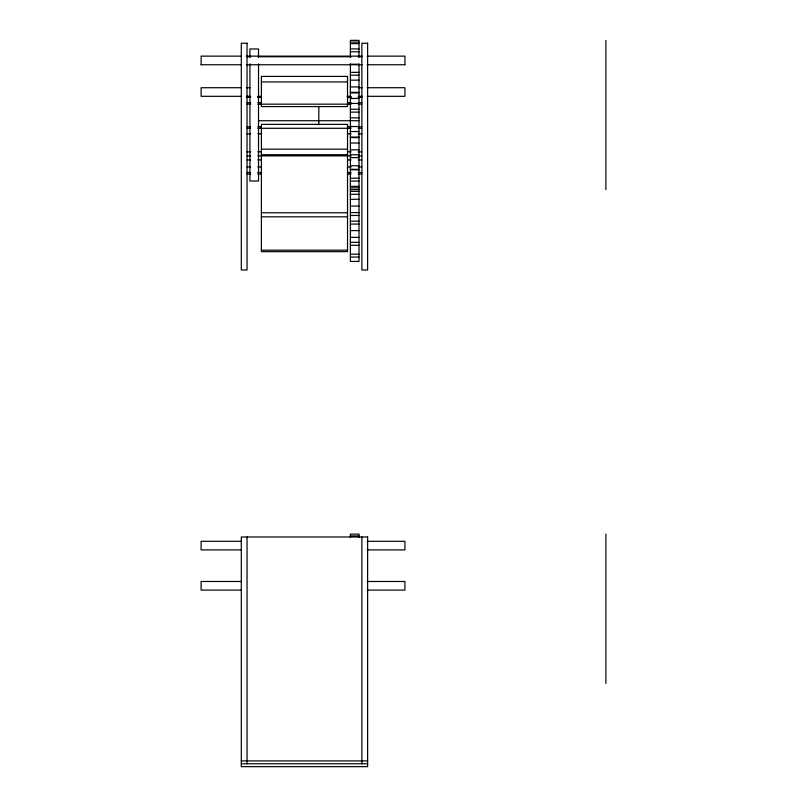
<?xml version="1.0" encoding="UTF-8"?>
<svg xmlns="http://www.w3.org/2000/svg" width="807" height="807" viewBox="0 0 807 807"><rect width="100%" height="100%" fill="white"/><g stroke="black" fill="none" stroke-linecap="round" stroke-linejoin="round"><path stroke-width="1.21" d="M350.389 42.146L359.004 42.146M350.389 43.639L359.004 43.639M350.389 48.914L359.004 48.914M350.389 51.789L359.004 51.789M241.374 56.137L201.114 56.137L201.114 64.742M246.407 56.137L362.161 56.137M367.195 56.137L404.932 56.137L404.932 64.742M247.043 56.732L250.634 56.732M257.806 56.732L351.106 56.732M358.288 56.732L361.879 56.732M350.389 64.237L359.004 64.237M201.114 64.752L241.374 64.752M246.407 64.752L362.161 64.752M367.195 64.752L404.932 64.752M350.389 72.358L359.004 72.358M350.389 75.182L359.004 75.182M350.389 80.155L359.004 80.155M261.397 81.951L347.524 81.951M350.389 86.944L359.004 86.944M241.374 87.721L201.114 87.721L201.114 96.315L241.374 96.326M246.407 87.721L250.18 87.721M358.379 87.721L362.161 87.721M367.195 87.721L404.932 87.721L404.932 96.315L367.195 96.326M350.389 92.351L359.004 92.351M350.389 92.896L359.004 92.896M246.407 96.326L250.18 96.326M257.726 96.326L261.508 96.326M347.06 96.326L350.833 96.326M358.379 96.326L362.161 96.326M247.043 96.921L250.634 96.921M257.806 96.921L261.397 96.921M347.524 96.921L351.106 96.921M358.288 96.921L361.879 96.921M247.043 97.143L250.634 97.143M257.806 97.143L261.397 97.143M347.524 97.143L351.106 97.143M358.288 97.143L361.879 97.143M350.389 98.444L359.004 98.444M247.043 102.691L250.634 102.691M257.806 102.691L261.397 102.691L261.397 76.413L347.524 76.413L347.524 102.691L351.106 102.691M358.288 102.691L361.879 102.691M350.389 103.447L359.004 103.447M247.043 104.174L250.634 104.174M257.806 104.174L351.106 104.174M358.288 104.174L361.879 104.174M350.389 109.248L359.004 109.248M350.389 112.123L359.004 112.123M350.389 117.862L359.004 117.862M258.522 120.737L359.004 120.727M350.389 126.538L359.004 126.538M247.043 126.8L250.634 126.8M257.806 126.8L261.397 126.8M347.524 126.8L351.106 126.8M358.288 126.8L361.879 126.8M247.043 128.293L250.634 128.293M257.806 128.293L351.106 128.293M358.288 128.293L361.879 128.293M350.389 131.531L359.004 131.531M247.043 133.841L250.634 133.841M257.806 133.841L261.397 133.841M347.524 133.841L351.106 133.841M358.288 133.841L361.879 133.841M350.389 137.079L359.004 137.079M350.389 137.624L359.004 137.624M350.389 143.031L359.004 143.031M261.397 149.164L347.524 149.164M350.389 149.82L359.004 149.82M247.043 151.817L250.634 151.817M257.806 151.817L261.397 151.817M347.524 151.817L351.106 151.817M358.288 151.817L361.879 151.817M261.397 154.712L347.524 154.712M350.389 154.793L359.004 154.793M247.043 155.882L250.634 155.882M257.806 155.882L351.106 155.882M358.288 155.882L361.879 155.882M350.389 157.617L359.004 157.617M247.043 159.937L250.634 159.937M257.806 159.937L261.397 159.937M347.524 159.937L351.106 159.937M358.288 159.937L361.879 159.937M350.389 165.738L359.004 165.738M247.043 166.958L250.634 166.958M257.806 166.958L261.397 166.958M347.524 166.958L351.106 166.958M358.288 166.958L361.879 166.958M350.389 169.299L359.004 169.299M350.389 169.793L359.004 169.793M247.043 172.506L250.634 172.506M257.806 172.506L261.397 172.506M347.524 172.506L351.106 172.506M358.288 172.506L361.879 172.506M247.043 173.989L250.634 173.989M257.806 173.989L261.397 173.989M347.524 173.989L351.106 173.989M358.288 173.989L361.879 173.989M350.389 178.196L359.004 178.196M350.389 181.061L359.004 181.061M350.389 186.346L359.004 186.346M350.389 187.829L359.004 187.829M350.389 189.625L359.004 189.625M350.389 191.37L359.004 191.37M350.389 194.316L359.004 194.316M350.389 199.289L359.004 199.289M350.389 206.088L359.004 206.088M350.389 212.594L359.004 212.594M261.397 212.766L347.524 212.766M350.389 215.469L359.004 215.469M261.397 216.821L347.524 216.821M350.389 221.209L359.004 221.209M350.389 224.074L359.004 224.074M350.389 230.59L359.004 230.59M350.389 237.379L359.004 237.379M350.389 242.352L359.004 242.352M350.389 245.298L359.004 245.298M261.397 250.17L347.524 250.17M350.389 254.195L359.004 254.195M350.389 257.06L359.004 257.06M350.389 535.919L359.004 535.919M241.374 541.295L201.114 541.295L201.114 549.9L241.374 549.91M367.195 541.295L404.932 541.295L404.932 549.9L367.195 549.91M241.374 581.484L201.114 581.484L201.114 590.088L241.374 590.099M367.195 581.484L404.932 581.484L404.932 590.088L367.195 590.099M241.303 760.91L367.619 760.91M241.303 763.775L367.619 763.775M605.886 40.35L605.886 189.625M605.886 534.123L605.886 683.398M361.879 536.988L361.879 763.775M359.004 57.347L359.004 40.35L350.389 40.35L350.389 57.347M359.004 63.914L359.004 261.397L350.389 261.397L350.389 63.914M359.004 537.401L359.004 534.123L350.389 534.123L350.389 537.401M347.524 103.256L347.524 106.585L261.397 106.585L261.397 103.256M318.815 106.373L318.815 124.692M258.522 57.236L258.522 48.975L249.918 48.975L249.918 57.236M258.522 63.844L258.522 181L249.918 181L249.918 63.844M247.043 536.988L247.043 763.775M247.043 43.225L241.303 43.225L241.303 270.012L247.043 270.012L247.043 43.225M367.619 43.225L361.879 43.225L361.879 270.012L367.619 270.012L367.619 43.225M347.524 124.359L261.397 124.359L261.397 251.653L347.524 251.653L347.524 124.359M367.619 536.988L241.303 536.988L241.303 766.65L367.619 766.65L367.619 536.988"/></g></svg>
